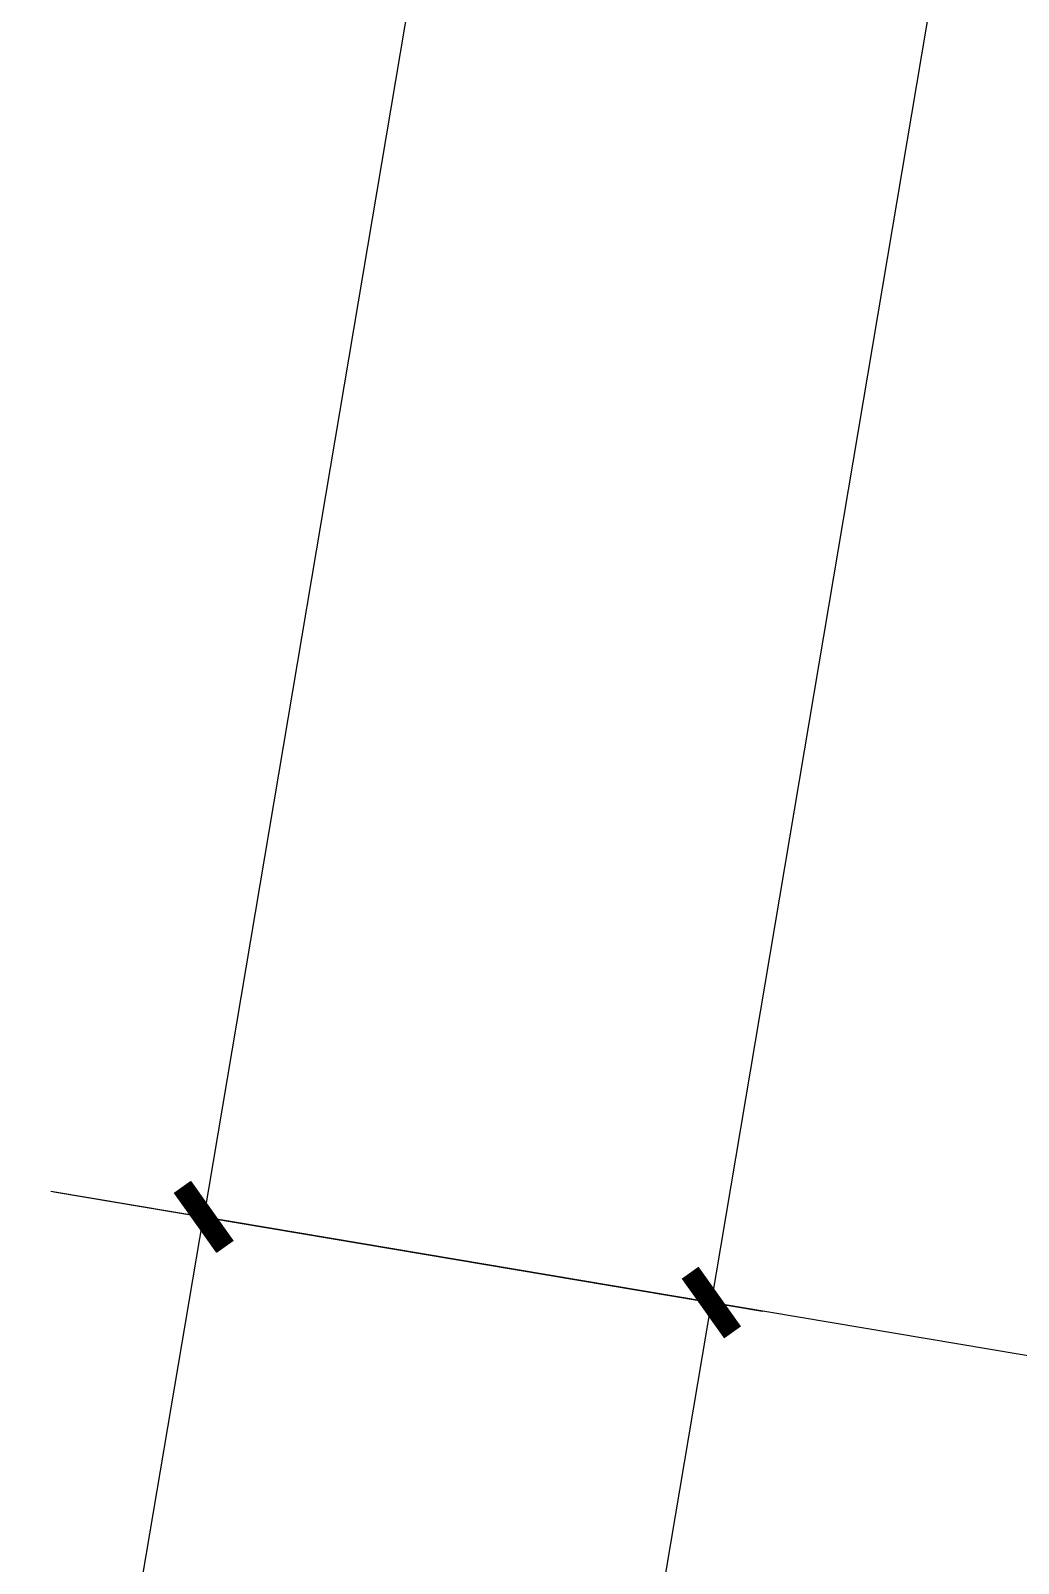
# Model space of a CAD drawing. Extents: x 12199666 to 24617114, y 1197707 to 2548648.
# Drawn here: x 12329848 to 12331754, y 1258954 to 1261913 of the extents above; entities that cross this region are included whole.
import ezdxf

# ---------------------------------------------------------------- set-up
doc = ezdxf.new("R2010")
doc.units = 0
doc.header["$LTSCALE"] = 10
doc.header["$MEASUREMENT"] = 0
for name, color, linetype in [('TX-GRID-T1$0$A-DIMS-100', 1, 'Continuous'), ('TX-GRID-T1$0$TX-GRID-T1$0$PUB_DIM', 3, 'Continuous'), ('TX-PLAN-T1-DI$0$A-DIMS-100', 1, 'Continuous'), ('TX-PLAN-T1-F11$0$A-FIRE', 1, 'Continuous')]:
    doc.layers.add(name, color=color, linetype=linetype)
doc.styles.add('TX-GRID-T1$0$XD2008', font='xd-hzs.shx', dxfattribs={"width": 0.7, "bigfont": 'xd-hztxt.shx'})
doc.styles.add('TX-PLAN-T1-DI$0$XD2008', font='xd-hzs.shx', dxfattribs={"width": 0.7, "bigfont": 'xd-hztxt.shx'})
doc.dimstyles.new('TX-GRID-T1$0$XD100$0', dxfattribs={"dimscale": 100, "dimtxt": 3.5, "dimasz": 1, "dimexe": 1, "dimexo": 2, "dimgap": 0.5, "dimtad": 1, "dimdec": 0, "dimdsep": 46, "dimtxsty": 'TX-GRID-T1$0$XD2008', "dimblk1": 'TX-GRID-T1$0$_ArchTick', "dimblk2": 'TX-GRID-T1$0$_ArchTick', "dimsah": 1, "dimcen": 2.5, "dimclrt": 4, "dimaunit": 1, "dimadec": 0, "dimazin": 0, "dimtfac": 1, "dimtdec": 0, "dimtix": 1, "dimtmove": 2, "dimatfit": 3, "dimfxl": 0, "dimtolj": 1, "dimtzin": 0, "dimarcsym": 0})
doc.dimstyles.new('TX-PLAN-T1-DI$0$XD100$0', dxfattribs={"dimscale": 100, "dimtxt": 3.5, "dimasz": 1, "dimexe": 1, "dimexo": 2, "dimgap": 0.5, "dimtad": 1, "dimdec": 0, "dimdsep": 46, "dimtxsty": 'TX-PLAN-T1-DI$0$XD2008', "dimblk1": 'TX-PLAN-T1-DI$0$_ArchTick', "dimblk2": 'TX-PLAN-T1-DI$0$_ArchTick', "dimsah": 1, "dimcen": 2.5, "dimclrt": 4, "dimaunit": 1, "dimadec": 0, "dimazin": 0, "dimtfac": 1, "dimtdec": 0, "dimtix": 1, "dimtmove": 2, "dimatfit": 3, "dimfxl": 0, "dimtolj": 1, "dimtzin": 0, "dimarcsym": 0})

# ---------------------------------------------------------------- blocks, each defined once
blk = doc.blocks.new('TX-GRID-T1$0$_ArchTick')
at = {"color": 0, "linetype": 'ByBlock', "const_width": 0.4}
blk.add_lwpolyline([(-0.5, -0.5), (0.5, 0.5)], dxfattribs=at)
blk = doc.blocks.new('*D31')
at = {"layer": 'TX-GRID-T1$0$A-DIMS-100', "color": 0, "lineweight": -2, "transparency": 16777216}
for p, q in [((12329893.6, 1259671.8), (12331260.6, 1259441.2)), ((12329656.5, 1250533.9), (12331162, 1259457.8)), ((12328388, 1250747.9), (12329755.1, 1250517.3))]:
    blk.add_line(p, q, dxfattribs=at)
at = {"layer": 'TX-GRID-T1$0$A-DIMS-100', "color": 0, "lineweight": -2, "transparency": 16777216, "xscale": 100, "yscale": 100, "zscale": 100}
for p, rotation in [((12331162, 1259457.8), 80.4236160348996), ((12329656.5, 1250533.9), 260.4236160348996)]:
    blk.add_blockref('TX-GRID-T1$0$_ArchTick', p, dxfattribs=dict(at, rotation=rotation))
at = {"layer": 'TX-GRID-T1$0$A-DIMS-100', "color": 4, "transparency": 16777216, "insert": (12330187.4, 1255033.3), "char_height": 350, "attachment_point": 5, "rotation": 80.4236, "style": 'TX-GRID-T1$0$XD2008'}
blk.add_mtext('\\A1;9050', dxfattribs=at)
blk = doc.blocks.new('*D32')
at = {"layer": 'TX-GRID-T1$0$A-DIMS-100', "color": 0, "lineweight": -2, "transparency": 16777216}
for p, q in [((12331390.9, 1268546.4), (12332757.9, 1268315.7)), ((12331162, 1259457.8), (12332659.3, 1268332.4)), ((12329893.6, 1259671.8), (12331260.6, 1259441.2))]:
    blk.add_line(p, q, dxfattribs=at)
at = {"layer": 'TX-GRID-T1$0$A-DIMS-100', "color": 0, "lineweight": -2, "transparency": 16777216, "xscale": 100, "yscale": 100, "zscale": 100}
for p, rotation in [((12332659.3, 1268332.4), 80.42361603490436), ((12331162, 1259457.8), 260.4236160349043)]:
    blk.add_blockref('TX-GRID-T1$0$_ArchTick', p, dxfattribs=dict(at, rotation=rotation))
at = {"layer": 'TX-GRID-T1$0$A-DIMS-100', "color": 4, "transparency": 16777216, "insert": (12331688.8, 1263932.5), "char_height": 350, "attachment_point": 5, "rotation": 80.4236, "style": 'TX-GRID-T1$0$XD2008'}
blk.add_mtext('\\A1;9000', dxfattribs=at)
blk = doc.blocks.new('TX-PLAN-T1-DI$0$_ArchTick')
at = {"color": 0, "linetype": 'ByBlock', "const_width": 0.4}
blk.add_lwpolyline([(-0.5, -0.5), (0.5, 0.5)], dxfattribs=at)
blk = doc.blocks.new('*D256')
at = {"layer": 'TX-PLAN-T1-DI$0$A-DIMS-100', "color": 0, "lineweight": -2, "transparency": 16777216}
for p, q in [((12329887.2, 1259672.9), (12330280.2, 1259606.6)), ((12328684.3, 1250748.6), (12330181.6, 1259623.2)), ((12328389.9, 1250798.3), (12328782.9, 1250732))]:
    blk.add_line(p, q, dxfattribs=at)
at = {"layer": 'TX-PLAN-T1-DI$0$A-DIMS-100', "color": 0, "lineweight": -2, "transparency": 16777216, "xscale": 100, "yscale": 100, "zscale": 100}
for p, rotation in [((12330181.6, 1259623.2), 80.42361000126054), ((12328684.3, 1250748.6), 260.4236100012605)]:
    blk.add_blockref('TX-PLAN-T1-DI$0$_ArchTick', p, dxfattribs=dict(at, rotation=rotation))
at = {"layer": 'TX-PLAN-T1-DI$0$A-DIMS-100', "color": 4, "transparency": 16777216, "insert": (12329177.4, 1255315.9), "char_height": 350, "attachment_point": 5, "rotation": 80.4236, "style": 'TX-PLAN-T1-DI$0$XD2008'}
blk.add_mtext('\\A1;1500x6', dxfattribs=at)
blk = doc.blocks.new('*D242')
at = {"layer": 'TX-PLAN-T1-DI$0$A-DIMS-100', "color": 0, "lineweight": -2, "transparency": 16777216}
for p, q in [((12331384.4, 1268547.5), (12331778.8, 1268480.9)), ((12330183, 1259623), (12331680.2, 1268497.6)), ((12329887.2, 1259672.9), (12330281.6, 1259606.3))]:
    blk.add_line(p, q, dxfattribs=at)
at = {"layer": 'TX-PLAN-T1-DI$0$A-DIMS-100', "color": 0, "lineweight": -2, "transparency": 16777216, "xscale": 100, "yscale": 100, "zscale": 100}
for p, rotation in [((12331680.2, 1268497.6), 80.42361661147342), ((12330183, 1259623), 260.4236166114734)]:
    blk.add_blockref('TX-PLAN-T1-DI$0$_ArchTick', p, dxfattribs=dict(at, rotation=rotation))
at = {"layer": 'TX-PLAN-T1-DI$0$A-DIMS-100', "color": 4, "transparency": 16777216, "insert": (12330676.6, 1264202), "char_height": 350, "attachment_point": 5, "rotation": 80.4236, "style": 'TX-PLAN-T1-DI$0$XD2008'}
blk.add_mtext('\\A1;1500x6', dxfattribs=at)
blk = doc.blocks.new('TX-GRID-T1')
at = {"layer": 'TX-GRID-T1$0$TX-GRID-T1$0$PUB_DIM'}
blk.add_line((12333138.8, 1259124.3), (12330180.6, 1259623.4), dxfattribs=at)
at = {"layer": 'TX-GRID-T1$0$A-DIMS-100'}
for p1, p2, picture, middle in [((12329696.4, 1259705.1), (12331193.6, 1268579.6), '*D32', (12331688.8, 1263932.5)), ((12328190.8, 1250781.2), (12329696.4, 1259705.1), '*D31', (12330187.4, 1255033.3))]:
    dim = blk.add_aligned_dim(p1=p1, p2=p2, distance=-1486.4, dimstyle='TX-GRID-T1$0$XD100$0', dxfattribs=at)
    dim.commit()
    dim.dimension.update_dxf_attribs({"geometry": picture, "text_midpoint": middle})
blk = doc.blocks.new('TX-PLAN-T1-DI')
at = {"layer": 'TX-PLAN-T1-DI$0$A-DIMS-100'}
for base, p1, p2, picture, middle in [((12331680.2, 1268497.6), (12329689.9, 1259706.2), (12331187.2, 1268580.7), '*D242', (12330676.6, 1264202)), ((12330181.6, 1259623.2), (12328192.7, 1250831.6), (12329689.9, 1259706.2), '*D256', (12329177.4, 1255315.9))]:
    dim = blk.add_linear_dim(base=base, p1=p1, p2=p2, angle=80.4236, text='1500x6', dimstyle='TX-PLAN-T1-DI$0$XD100$0', dxfattribs=at)
    dim.commit()
    dim.dimension.update_dxf_attribs({"geometry": picture, "text_midpoint": middle, "dimtype": 129})
blk = doc.blocks.new('TX-PLAN-T1-F11')
at = {"layer": 'TX-PLAN-T1-F11$0$A-FIRE'}
blk.add_blockref('TX-PLAN-T1-DI', (0, 0.1), dxfattribs=at)

msp = doc.modelspace()

# ---------------------------------------------------------------- block references
for name in ['TX-PLAN-T1-F11', 'TX-GRID-T1']:
    msp.add_blockref(name, (0, 0))

doc.saveas('drawing.dxf')
